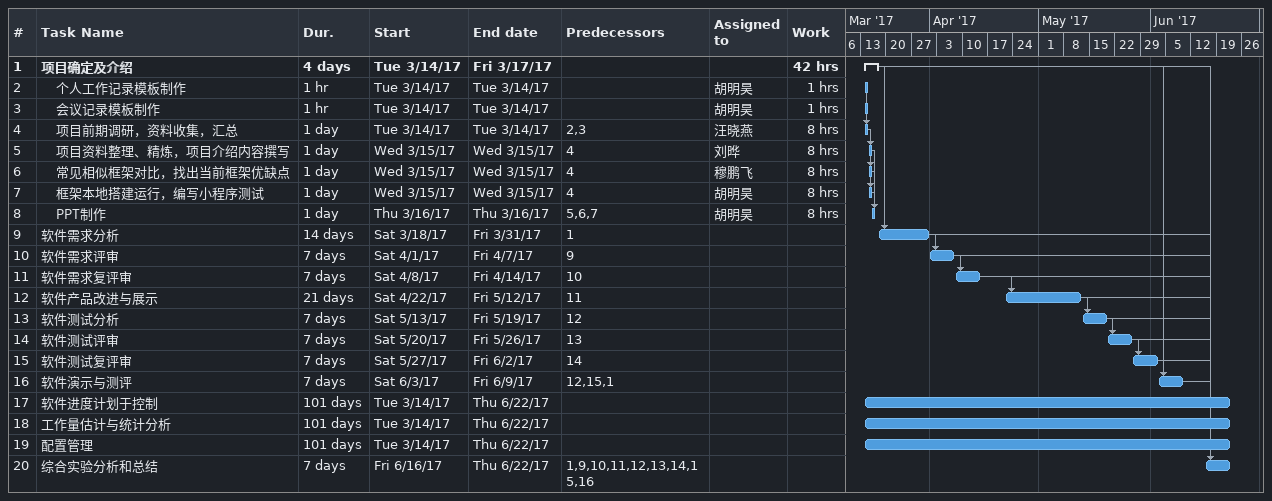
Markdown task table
| ID | Level | Task | Duration | Start | Finish | Predecessors | Resources | Work (h) |
|---|---|---|---|---|---|---|---|---|
| 1 | 1 | **项目确定及介绍** | 4d | 2017-03-14 | 2017-03-17 |  |  | 42 |
| 2 | 2 | 个人工作记录模板制作 | 1h | 2017-03-14 | 2017-03-14 |  | 胡明昊 | 1 |
| 3 | 2 | 会议记录模板制作 | 1h | 2017-03-14 | 2017-03-14 |  | 胡明昊 | 1 |
| 4 | 2 | 项目前期调研，资料收集，汇总 | 1d | 2017-03-14 | 2017-03-14 | 2, 3 | 汪晓燕 | 8 |
| 5 | 2 | 项目资料整理、精炼，项目介绍内容撰写 | 1d | 2017-03-15 | 2017-03-15 | 4 | 刘晔 | 8 |
| 6 | 2 | 常见相似框架对比，找出当前框架优缺点 | 1d | 2017-03-15 | 2017-03-15 | 4 | 穆鹏飞 | 8 |
| 7 | 2 | 框架本地搭建运行，编写小程序测试 | 1d | 2017-03-15 | 2017-03-15 | 4 | 胡明昊 | 8 |
| 8 | 2 | PPT制作 | 1d | 2017-03-16 | 2017-03-16 | 5, 6, 7 | 胡明昊 | 8 |
| 9 | 1 | 软件需求分析 | 14d | 2017-03-18 | 2017-03-31 | 1 |  |  |
| 10 | 1 | 软件需求评审 | 7d | 2017-04-01 | 2017-04-07 | 9 |  |  |
| 11 | 1 | 软件需求复评审 | 7d | 2017-04-08 | 2017-04-14 | 10 |  |  |
| 12 | 1 | 软件产品改进与展示 | 21d | 2017-04-22 | 2017-05-12 | 11 |  |  |
| 13 | 1 | 软件测试分析 | 7d | 2017-05-13 | 2017-05-19 | 12 |  |  |
| 14 | 1 | 软件测试评审 | 7d | 2017-05-20 | 2017-05-26 | 13 |  |  |
| 15 | 1 | 软件测试复评审 | 7d | 2017-05-27 | 2017-06-02 | 14 |  |  |
| 16 | 1 | 软件演示与测评 | 7d | 2017-06-03 | 2017-06-09 | 12, 15, 1 |  |  |
| 17 | 1 | 软件进度计划于控制 | 101d | 2017-03-14 | 2017-06-22 |  |  |  |
| 18 | 1 | 工作量估计与统计分析 | 101d | 2017-03-14 | 2017-06-22 |  |  |  |
| 19 | 1 | 配置管理 | 101d | 2017-03-14 | 2017-06-22 |  |  |  |
| 20 | 1 | 综合实验分析和总结 | 7d | 2017-06-16 | 2017-06-22 | 1, 9, 10, 11, 12, 13, 14, 15, 16 |  |  |
